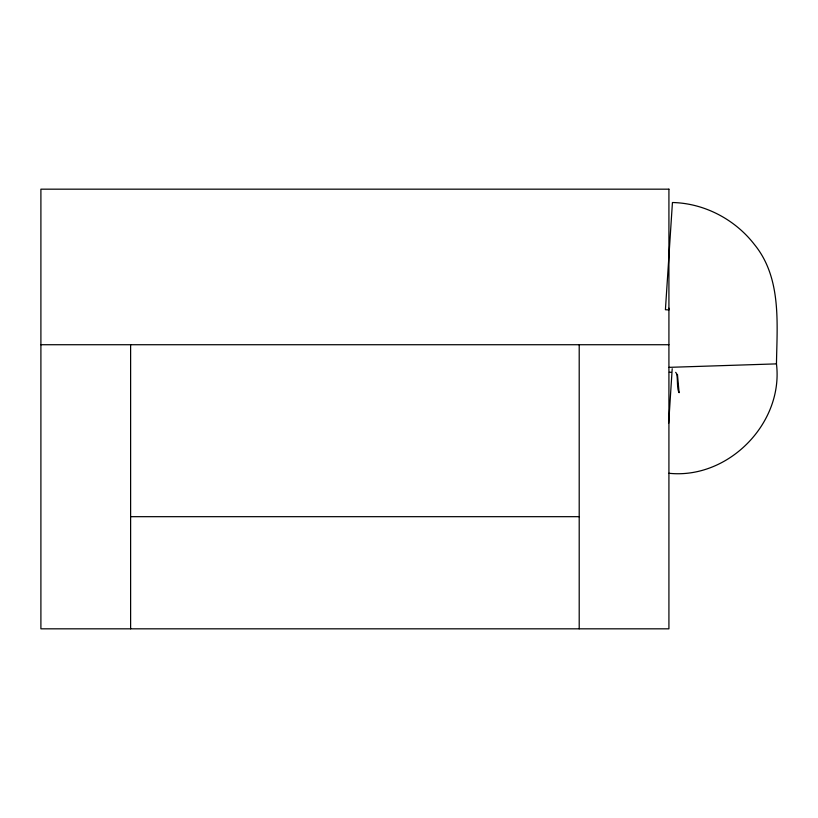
<?xml version="1.0" encoding="UTF-8"?>
<svg xmlns="http://www.w3.org/2000/svg" width="818" height="818" viewBox="0 0 818 818"><rect width="100%" height="100%" fill="white"/><g stroke="black" fill="none" stroke-linecap="round" stroke-linejoin="round"><path stroke-width="1.23" d="M668.919 308.181L668.919 309.93L665.412 309.725L672.437 202.516C704.247 203.201 734.932 219.316 754.339 244.408C781.793 277.916 777.059 323.672 776.466 363.877C783.675 423.192 728.347 479.512 668.919 473.274M668.674 423.233L672.202 368.734M669.032 367.354L776.466 363.877M40.9 344.726L668.919 344.726M130.614 516.679L579.205 516.679M669.349 372.262L671.189 372.292M675.648 372.343C678.49 374.266 676.312 388.243 679.104 392.701L677.447 374.327M579.205 344.726L579.205 628.827M130.614 344.726L130.614 628.827M668.919 189.173L40.9 189.173L40.9 628.827L668.919 628.827L668.919 189.173"/></g></svg>
